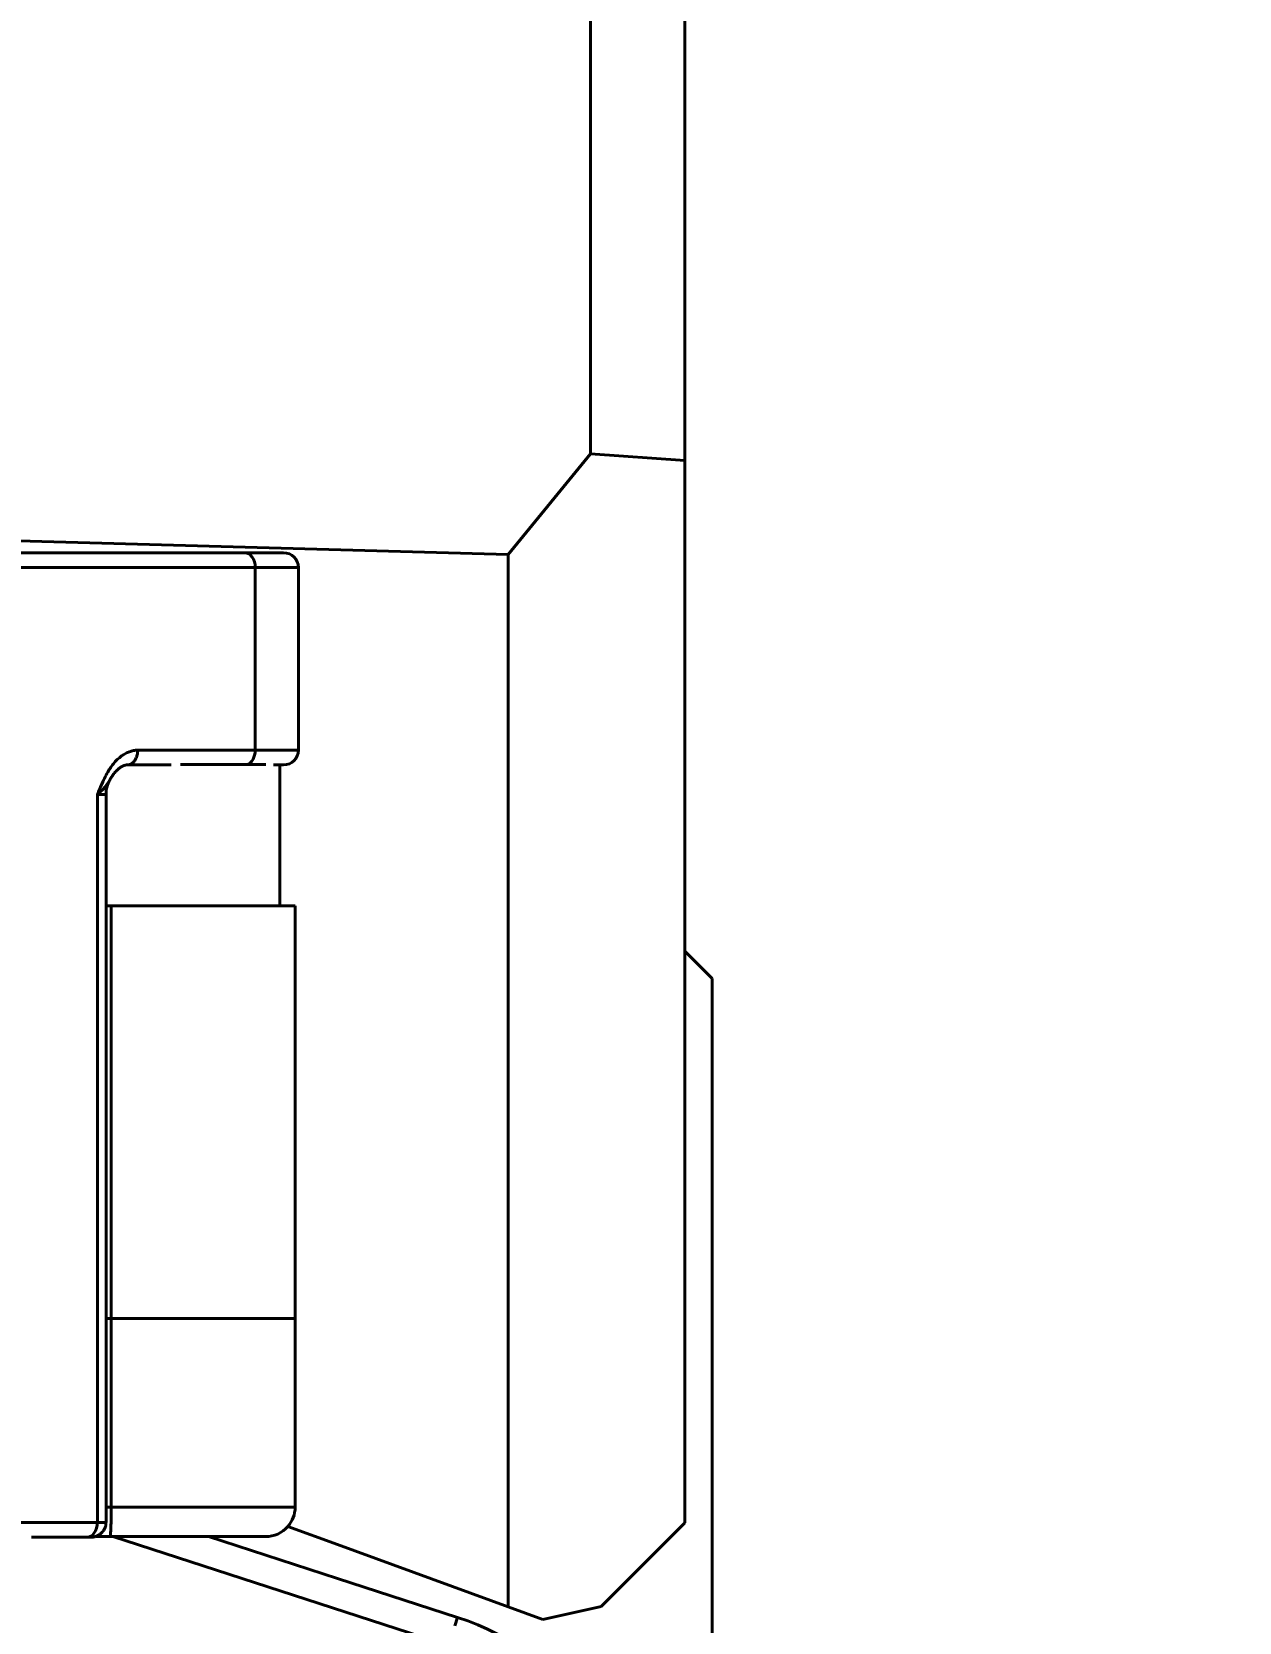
# Model space of a CAD drawing. Header units: millimetres. Extents: x 15 to 415, y 5 to 292.
# Drawn here: x 109.21 to 129.7, y 70.03 to 97.01 of the extents above; entities that cross this region are included whole.
import ezdxf

# ---------------------------------------------------------------- set-up
doc = ezdxf.new("R2010")
doc.units = ezdxf.units.MM
doc.layers.add('Annotations', color=7, linetype='Continuous')
doc.layers.add('Geometries', color=7, linetype='Continuous')
doc.styles.add('Shapr4', font='txt', dxfattribs={"height": 3.3495})
doc.dimstyles.new('ISO-25', dxfattribs={"dimtxt": 2.5, "dimasz": 2.5, "dimexe": 1.25, "dimexo": 0.625, "dimtad": 1, "dimtxsty": 'Standard', "dimcen": 2.5, "dimadec": 0, "dimazin": 0, "dimtfac": 1, "dimtmove": 0, "dimatfit": 3, "dimfxl": 1, "dimarcsym": 0})

# ---------------------------------------------------------------- blocks, each defined once
blk = doc.blocks.new('*D4')
at = {"layer": 'Annotations', "color": 0, "linetype": 'Continuous', "lineweight": 15}
for p, q in [((105.528, 147.764), (154.763, 147.764)), ((153.513, 145.264), (153.513, 25.74)), ((88.385, 23.24), (154.763, 23.24))]:
    blk.add_line(p, q, dxfattribs=at)
at = {"layer": 'Annotations', "color": 0}
for points in [[(153.929, 145.264), (153.096, 145.264), (153.513, 147.764)], [(153.096, 25.74), (153.929, 25.74), (153.513, 23.24)]]:
    blk.add_solid(points, dxfattribs=at)
at = {"layer": 'Defpoints', "color": 0}
for p in [(104.903, 147.764), (87.76, 23.24), (153.513, 23.24)]:
    blk.add_point(p, dxfattribs=at)
at = {"layer": 'Annotations', "color": 0, "lineweight": 15, "insert": (150.819, 80.807), "char_height": 3.3495, "attachment_point": 5, "rotation": 90, "style": 'Shapr4'}
blk.add_mtext('\\A1;124,52', dxfattribs=at)

msp = doc.modelspace()

# ---------------------------------------------------------------- linework, layer by layer
at = {"layer": 'Geometries', "linetype": 'Continuous', "lineweight": 40}
for p, q in [((118.691, 89.85), (118.691, 138.299)), ((120.294, 107.364), (120.294, 89.737)), ((117.294, 88.147), (118.691, 89.85)), ((118.691, 89.85), (120.294, 89.737)), ((120.294, 89.737), (120.294, 81.415)), ((108.112, 88.401), (117.294, 88.147)), ((112.827, 88.174), (108.412, 88.174)), ((113.486, 88.174), (112.827, 88.174)), ((117.294, 70.291), (117.294, 88.147)), ((108.589, 87.924), (113.004, 87.924)), ((113.004, 87.924), (113.004, 84.824)), ((113.004, 87.924), (113.736, 87.924)), ((113.736, 84.824), (113.736, 87.924)), ((111.829, 84.824), (111.01, 84.824)), ((113.004, 84.824), (111.829, 84.824)), ((113.736, 84.824), (113.004, 84.824)), ((110.833, 84.574), (110.837, 84.574)), ((110.833, 84.574), (111.578, 84.574)), ((111.733, 84.581), (112.87, 84.581)), ((112.87, 84.581), (113.183, 84.581)), ((113.316, 84.574), (113.421, 84.574)), ((113.421, 82.181), (113.421, 84.574)), ((113.421, 84.574), (113.486, 84.574)), ((110.325, 84.074), (110.325, 71.721)), ((110.325, 84.074), (110.472, 84.074)), ((110.472, 82.181), (110.472, 84.074)), ((110.472, 75.181), (110.472, 82.181)), ((110.472, 82.181), (110.561, 82.181)), ((110.561, 82.181), (110.561, 75.181)), ((110.561, 82.181), (113.421, 82.181)), ((113.421, 82.181), (113.682, 82.181)), ((113.682, 75.181), (113.682, 82.181)), ((120.759, 80.95), (120.294, 81.415)), ((120.294, 81.415), (120.294, 71.717)), ((120.759, 63.873), (120.759, 80.95)), ((110.472, 75.181), (110.561, 75.181)), ((110.472, 71.981), (110.472, 75.181)), ((110.561, 75.181), (110.561, 71.981)), ((110.561, 75.181), (112.998, 75.181)), ((112.998, 75.181), (113.213, 75.181)), ((113.213, 75.181), (113.682, 75.181)), ((113.681, 71.981), (113.681, 75.181)), ((110.561, 71.981), (110.472, 71.981)), ((110.472, 71.721), (110.472, 71.981)), ((113.681, 71.981), (110.561, 71.981)), ((110.325, 71.721), (104.441, 71.721)), ((110.472, 71.721), (110.325, 71.721)), ((114.401, 71.345), (113.557, 71.652)), ((120.294, 71.717), (118.873, 70.296)), ((109.205, 71.471), (110.12, 71.471)), ((110.12, 71.471), (110.148, 71.471)), ((110.148, 71.471), (110.225, 71.471)), ((110.2, 71.482), (110.195, 71.48)), ((110.292, 71.481), (110.537, 71.481)), ((110.537, 71.481), (110.587, 71.481)), ((110.587, 71.481), (116.284, 69.634)), ((110.587, 71.481), (112.208, 71.481)), ((112.208, 71.481), (114.401, 70.77)), ((112.208, 71.481), (113.181, 71.481)), ((117.294, 70.291), (114.401, 71.345)), ((116.439, 70.109), (114.401, 70.77)), ((117.885, 70.077), (117.294, 70.291)), ((118.873, 70.296), (117.885, 70.077)), ((116.439, 70.109), (116.393, 69.97))]:
    msp.add_line(p, q, dxfattribs=at)
at = {"layer": 'Geometries', "linetype": 'Continuous', "lineweight": 40, "flags": 128}
for points in [[(111.01, 84.824), (110.992, 84.824), (110.974, 84.823), (110.956, 84.82), (110.939, 84.818), (110.921, 84.814), (110.904, 84.81), (110.886, 84.804), (110.869, 84.799), (110.852, 84.792), (110.835, 84.785), (110.818, 84.777), (110.801, 84.768), (110.784, 84.759), (110.768, 84.748), (110.751, 84.738), (110.735, 84.726), (110.717, 84.712), (110.699, 84.697), (110.681, 84.682), (110.663, 84.665), (110.646, 84.648), (110.629, 84.63), (110.614, 84.613), (110.599, 84.595), (110.584, 84.576), (110.57, 84.557), (110.556, 84.538), (110.541, 84.516), (110.527, 84.494), (110.513, 84.472), (110.5, 84.449), (110.487, 84.426), (110.474, 84.403), (110.459, 84.375), (110.445, 84.346), (110.43, 84.317), (110.417, 84.288), (110.398, 84.246), (110.379, 84.203), (110.361, 84.16), (110.343, 84.117), (110.325, 84.074)], [(110.958, 84.647), (110.966, 84.659), (110.973, 84.672), (110.98, 84.685), (110.986, 84.699), (110.992, 84.714), (110.996, 84.729), (111, 84.744), (111.004, 84.759), (111.006, 84.775), (111.008, 84.792), (111.009, 84.808), (111.01, 84.824)], [(110.606, 84.426), (110.608, 84.428), (110.611, 84.432), (110.613, 84.435), (110.616, 84.438), (110.617, 84.44), (110.619, 84.443), (110.621, 84.445), (110.624, 84.448), (110.626, 84.451), (110.628, 84.453), (110.63, 84.455), (110.632, 84.457), (110.634, 84.459), (110.635, 84.461), (110.636, 84.462), (110.638, 84.464), (110.64, 84.467), (110.643, 84.47), (110.647, 84.473), (110.65, 84.477), (110.654, 84.481), (110.659, 84.486), (110.664, 84.491), (110.669, 84.495), (110.675, 84.5), (110.679, 84.504), (110.683, 84.508), (110.686, 84.511), (110.69, 84.513), (110.693, 84.516), (110.695, 84.517), (110.697, 84.519), (110.699, 84.521), (110.702, 84.522), (110.704, 84.524), (110.707, 84.526), (110.709, 84.528), (110.711, 84.529), (110.713, 84.531), (110.715, 84.532), (110.717, 84.533), (110.72, 84.535), (110.722, 84.537), (110.725, 84.538), (110.728, 84.54), (110.729, 84.541), (110.731, 84.542), (110.732, 84.542), (110.732, 84.543), (110.734, 84.544), (110.735, 84.544), (110.738, 84.546), (110.741, 84.548), (110.744, 84.549), (110.747, 84.551), (110.749, 84.552), (110.75, 84.553), (110.752, 84.553), (110.753, 84.554), (110.754, 84.555), (110.756, 84.555), (110.758, 84.556), (110.759, 84.557), (110.76, 84.557), (110.762, 84.558), (110.763, 84.559), (110.765, 84.559), (110.766, 84.56), (110.767, 84.56), (110.768, 84.561), (110.77, 84.561), (110.771, 84.562), (110.773, 84.562), (110.774, 84.563), (110.775, 84.563), (110.778, 84.564), (110.78, 84.565), (110.782, 84.566), (110.784, 84.566), (110.786, 84.567), (110.789, 84.568), (110.79, 84.568), (110.791, 84.568), (110.792, 84.569), (110.793, 84.569), (110.794, 84.569)], [(110.794, 84.569), (110.794, 84.569), (110.795, 84.569), (110.796, 84.57), (110.797, 84.57), (110.797, 84.57), (110.798, 84.57), (110.799, 84.57), (110.801, 84.571), (110.802, 84.571), (110.803, 84.571), (110.804, 84.571), (110.805, 84.571), (110.805, 84.572), (110.806, 84.572), (110.807, 84.572), (110.808, 84.572), (110.809, 84.572), (110.809, 84.572), (110.81, 84.572), (110.81, 84.572)], [(110.81, 84.572), (110.811, 84.573), (110.812, 84.573), (110.813, 84.573), (110.815, 84.573), (110.817, 84.573), (110.819, 84.574), (110.82, 84.574), (110.821, 84.574), (110.822, 84.574), (110.823, 84.574), (110.824, 84.574), (110.825, 84.574), (110.825, 84.574), (110.826, 84.574), (110.827, 84.574), (110.828, 84.574), (110.829, 84.574), (110.829, 84.574), (110.83, 84.574), (110.831, 84.574), (110.832, 84.574)], [(110.837, 84.574), (110.845, 84.575), (110.856, 84.576), (110.867, 84.579), (110.879, 84.583), (110.89, 84.587), (110.901, 84.593), (110.911, 84.6), (110.921, 84.608), (110.931, 84.616), (110.941, 84.626), (110.95, 84.636), (110.958, 84.647)], [(110.325, 84.074), (110.373, 84.116), (110.415, 84.157), (110.451, 84.198), (110.482, 84.238), (110.51, 84.277), (110.538, 84.322)], [(110.536, 84.323), (110.538, 84.327), (110.54, 84.329), (110.541, 84.332), (110.542, 84.333), (110.543, 84.335), (110.544, 84.336), (110.544, 84.337), (110.545, 84.338), (110.546, 84.339), (110.547, 84.341), (110.549, 84.343), (110.55, 84.346), (110.552, 84.349), (110.554, 84.351), (110.555, 84.353), (110.556, 84.355), (110.558, 84.358), (110.559, 84.36), (110.561, 84.362), (110.563, 84.366)], [(110.538, 84.322), (110.54, 84.327), (110.541, 84.328)], [(110.563, 84.366), (110.563, 84.366), (110.567, 84.371), (110.569, 84.375), (110.572, 84.379), (110.575, 84.383), (110.576, 84.385)], [(110.576, 84.385), (110.577, 84.386), (110.579, 84.39), (110.581, 84.392), (110.583, 84.395), (110.584, 84.397), (110.586, 84.399), (110.587, 84.401), (110.589, 84.404), (110.591, 84.407), (110.593, 84.409), (110.595, 84.412), (110.597, 84.415), (110.6, 84.418), (110.603, 84.422), (110.605, 84.425), (110.606, 84.426)], [(110.561, 71.981), (110.561, 71.961), (110.561, 71.94), (110.561, 71.919), (110.56, 71.899), (110.56, 71.878), (110.56, 71.857), (110.56, 71.837), (110.559, 71.816), (110.559, 71.797), (110.559, 71.778), (110.558, 71.759), (110.558, 71.741), (110.557, 71.722), (110.557, 71.704), (110.556, 71.687), (110.556, 71.67), (110.555, 71.659), (110.555, 71.648), (110.554, 71.638), (110.554, 71.628)], [(110.273, 71.545), (110.247, 71.513), (110.216, 71.49), (110.2, 71.482)], [(110.325, 71.721), (110.322, 71.673), (110.312, 71.626), (110.295, 71.582), (110.273, 71.545)], [(110.292, 71.481), (110.296, 71.483), (110.308, 71.487), (110.321, 71.492), (110.333, 71.498), (110.345, 71.505), (110.357, 71.512), (110.368, 71.52), (110.379, 71.528), (110.391, 71.538), (110.396, 71.544)], [(110.396, 71.544), (110.401, 71.549), (110.411, 71.56), (110.415, 71.565), (110.42, 71.571), (110.425, 71.578), (110.429, 71.585), (110.434, 71.593), (110.44, 71.602), (110.445, 71.613), (110.45, 71.624), (110.455, 71.636), (110.46, 71.649), (110.463, 71.66), (110.466, 71.672), (110.468, 71.684), (110.469, 71.696), (110.47, 71.709), (110.47, 71.721)], [(110.554, 71.628), (110.553, 71.613), (110.552, 71.598), (110.552, 71.584), (110.551, 71.571), (110.55, 71.559), (110.549, 71.548), (110.548, 71.538), (110.547, 71.528), (110.546, 71.519), (110.545, 71.512), (110.544, 71.505), (110.543, 71.498), (110.543, 71.496)], [(110.195, 71.48), (110.183, 71.476), (110.148, 71.471)], [(110.229, 71.471), (110.235, 71.471), (110.242, 71.472), (110.248, 71.472), (110.253, 71.473), (110.258, 71.474), (110.263, 71.475), (110.268, 71.475), (110.272, 71.476), (110.284, 71.479), (110.292, 71.481)], [(110.543, 71.496), (110.542, 71.493), (110.541, 71.489), (110.54, 71.486), (110.539, 71.483), (110.538, 71.482), (110.537, 71.481)]]:
    msp.add_lwpolyline(points, dxfattribs=at)
at = {"layer": 'Geometries', "linetype": 'Continuous', "lineweight": 40}
for centre, radius, start, end in [((113.486, 87.924), 0.25, 0, 90), ((113.486, 84.824), 0.25, 270, 0), ((110.972, 84.074), 0.5, 149.4791, 180), ((113.181, 71.981), 0.5, 318.7168, 0), ((113.181, 71.981), 0.5, 270, 318.7168), ((115.05, 65.829), 4.5, 0, 72.0286)]:
    msp.add_arc(centre, radius, start, end, dxfattribs=at)
for centre, start_param, end_param in [((112.827, 87.924), 1.570796, 3.141593), ((112.827, 84.824), 0.242374, 1.570796)]:
    msp.add_ellipse(centre, major_axis=(0, -0.25), ratio=0.707107, start_param=start_param, end_param=end_param, dxfattribs=at)

# ---------------------------------------------------------------- dimensions: what is measured, and where the dimension line sits
at = {"layer": 'Annotations', "linetype": 'Continuous', "lineweight": 15}
dim = msp.add_linear_dim(base=(153.513, 23.24), p1=(104.903, 147.764), p2=(87.76, 23.24), angle=90, dimstyle='ISO-25', override={"dimscale": 1, "dimgap": 0.7, "dimdec": 2, "dimlfac": 1, "dimrnd": 0.01, "dimzin": 8, "dimdsep": 44, "dimtxsty": 'Shapr4', "dimse1": 0, "dimse2": 0, "dimadec": 2, "dimtol": 0, "dimlim": 0, "dimtp": 0, "dimtm": 0, "dimtfac": 0.6, "dimtdec": 8, "dimfrac": 2, "dimtolj": 1, "dimlwd": 15, "dimlwe": 15}, dxfattribs=at)
dim.commit()
dim.dimension.update_dxf_attribs({"geometry": '*D4', "text_midpoint": (153.513, 80.807), "dimtype": 160})

doc.saveas('drawing.dxf')
